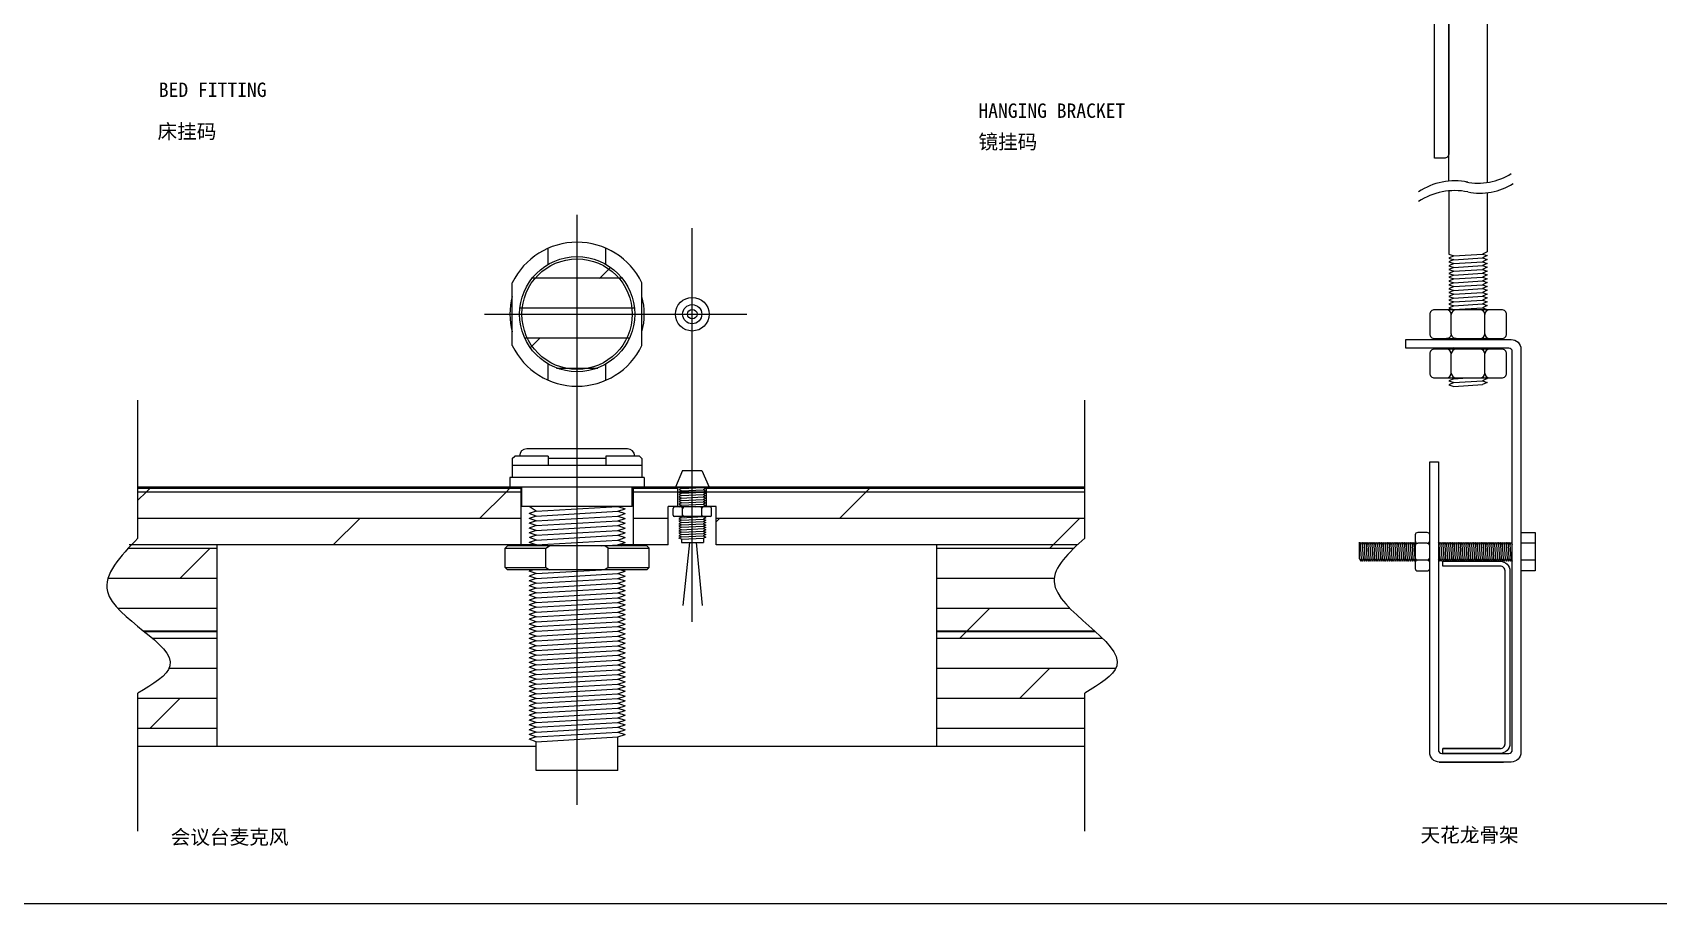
# Model space of a CAD drawing. Header units: millimetres. Extents: x -159360 to -156109, y -82746 to -81402.
# Drawn here: x -157717.9 to -157379.1, y -81966.7 to -81785.3 of the extents above; entities that cross this region are included whole.
import ezdxf
from ezdxf.enums import TextEntityAlignment as Align

# ---------------------------------------------------------------- set-up
doc = ezdxf.new("R2010")
doc.units = ezdxf.units.MM
doc.header["$LTSCALE"] = 2
doc.header["$MEASUREMENT"] = 0
doc.layers.get('0').update_dxf_attribs({"linetype": 'CONTINUOUS'})
doc.layers.get('Defpoints').update_dxf_attribs({"linetype": 'CONTINUOUS'})
doc.layers.add('LINE1', color=41, linetype='CONTINUOUS')
doc.layers.add('标注', color=7, linetype='CONTINUOUS', lineweight=25)
doc.styles.add('HZ', font='simfang.ttf')
pattern_1 = [(0, (-4943.4045, 1794.805), (0, 6.25), []), (45, (-4943.405, 1794.805), (-12.5, 12.5), [8.838835, -17.67769])]

# ---------------------------------------------------------------- blocks, each defined once
blk = doc.blocks.new('天花龙骨架')
at = {"linetype": 'ByBlock'}
for p, q in [((-17, -43.21), (-17, -56.4)), ((-9, -43.6), (-9, -55.9)), ((-16.5, -72.96), (-16.5, -68.96)), ((-9.5, -72.96), (-9.5, -68.96)), ((-17, -74), (-16.52, -74.16)), ((-13.18, -74.16), (-10, -73.96)), ((-10, -73.96), (-9.41, -74.16)), ((-16.5, -81.16), (-16.5, -77.16)), ((-16, -75.93), (-16.49, -76.16)), ((-9.13, -75.96), (-9.56, -76.16)), ((-9.5, -81.16), (-9.5, -77.16)), ((-21.51, -116.61), (-23.51, -116.61)), ((1, -116.61), (-2, -116.61)), ((-21.51, -120.11), (-23.51, -120.11)), ((1, -120.11), (-2, -120.11)), ((-19, -162.16), (-5.6, -162.16)), ((-18.3, -160.36), (-18.3, -159.36))]:
    blk.add_line(p, q, dxfattribs=at)
for points in [[(20, 0), (20, -2, -0.414214), (19, -3), (-16, -3, 0.414214), (-17, -4), (-17, -35.4, -0.414214), (-18, -36.4), (-20, -36.4), (-20, 0), (20, 0)], [(-15.5, -73.96), (-10.5, -73.96), (-6, -73.96, 0.414214), (-5, -72.96), (-5, -68.96, 0.414214), (-6, -67.96), (-20, -67.96, 0.414214), (-21, -68.96), (-21, -72.96, 0.414214), (-20, -73.96), (-15.5, -73.96, -0.414214), (-16.5, -72.96, -0.414214), (-17.5, -73.96)], [(-6.3, -159.36), (-18.3, -159.36), (-6.3, -159.36, 0.414214), (-5.3, -158.36), (-5.3, -122.36, 0.414214), (-6.3, -121.36), (-18.3, -121.36), (-18.3, -120.36), (-6.3, -120.36, -0.414214), (-4.3, -122.36), (-4.3, -158.36, -0.414214), (-6.3, -160.36), (-18.3, -160.36), (-6.3, -160.36)]]:
    blk.add_lwpolyline(points, format="xyb", dxfattribs=at)
for points in [[(-17, -41.18), (-17, -5), (-16, -4), (-10, -4), (-9, -5), (-9, -41.45)], [(-2, -114.36), (1, -114.36), (1, -122.36), (-2, -122.36)]]:
    blk.add_lwpolyline(points, dxfattribs=at)
for points in [[(-21, -160.16), (-21, -99.66), (-19.2, -99.66), (-19.2, -159.66, 0.414214), (-18.5, -160.36), (-4.5, -160.36, 0.414214), (-3.8, -159.66), (-3.8, -76.66, 0.414214), (-4.5, -75.96), (-26, -75.96), (-26, -74.16), (-4, -74.16, -0.414214), (-2, -76.16), (-2, -160.16, -0.414214), (-4, -162.16), (-19, -162.16, -0.414214), (-21, -160.16)], [(-6, -76.16), (-20, -76.16, 0.414214), (-21, -77.16), (-21, -81.16, 0.414214), (-20, -82.16), (-6, -82.16, 0.414214), (-5, -81.16), (-5, -77.16, 0.414214)], [(-21.51, -122.36, 0.414214), (-21.01, -121.86), (-21.01, -114.86, 0.414214), (-21.51, -114.36), (-23.51, -114.36, 0.414214), (-24.01, -114.86), (-24.01, -121.86, 0.414214), (-23.51, -122.36)]]:
    blk.add_lwpolyline(points, format="xyb", close=True, dxfattribs=at)
for centre, radius, start, end in [((-17.5, -68.96), 1, 0, 90), ((-15.5, -68.96), 1, 90, 180), ((-10.5, -68.96), 1, 0, 90), ((-8.5, -68.96), 1, 90, 180), ((-10.5, -72.96), 1, 270, 0), ((-8.5, -72.96), 1, 180, 270), ((-17.5, -77.16), 1, 0, 90), ((-15.5, -77.16), 1, 90, 180), ((-10.5, -77.16), 1, 0, 90), ((-8.5, -77.16), 1, 90, 180), ((-17.5, -81.16), 1, 270, 0), ((-15.5, -81.16), 1, 180, 270), ((-10.5, -81.16), 1, 270, 0), ((-8.5, -81.16), 1, 180, 270), ((-23.51, -116.11), 0.5, 180, 270), ((-23.51, -117.11), 0.5, 90, 180), ((-21.51, -116.11), 0.5, 270, 0), ((-21.51, -117.11), 0.5, 360, 90), ((-23.51, -119.61), 0.5, 180, 270), ((-23.51, -120.61), 0.5, 90, 180), ((-21.51, -119.61), 0.5, 270, 0), ((-21.51, -120.61), 0.5, 0, 90)]:
    blk.add_arc(centre, radius, start, end, dxfattribs=at)
at = {"layer": 'LINE1', "linetype": 'ByBlock'}
for p, q in [((-17, -56.4), (-16, -56.74)), ((-16, -56.73), (-17, -57.2)), ((-17, -57.2), (-16, -57.54)), ((-16, -57.53), (-17, -58)), ((-16, -56.74), (-10, -56.36)), ((-16, -57.54), (-10, -57.16)), ((-9, -55.9), (-10, -56.36)), ((-10, -56.36), (-9, -56.7)), ((-9, -56.7), (-10, -57.16)), ((-10, -57.16), (-9, -57.5)), ((-9, -57.5), (-10, -57.96)), ((-17, -58), (-16, -58.34)), ((-16, -58.33), (-17, -58.8)), ((-17, -58.8), (-16, -59.14)), ((-16, -59.13), (-17, -59.6)), ((-17, -59.6), (-16, -59.94)), ((-16, -59.93), (-17, -60.4)), ((-17, -60.4), (-16, -60.74)), ((-16, -60.73), (-17, -61.2)), ((-16, -58.34), (-10, -57.96)), ((-16, -59.14), (-10, -58.76)), ((-16, -59.94), (-10, -59.56)), ((-16, -60.74), (-10, -60.36)), ((-10, -57.96), (-9, -58.3)), ((-9, -58.3), (-10, -58.76)), ((-10, -58.76), (-9, -59.1)), ((-9, -59.1), (-10, -59.56)), ((-10, -59.56), (-9, -59.9)), ((-9, -59.9), (-10, -60.36)), ((-10, -60.36), (-9, -60.7)), ((-9, -60.7), (-10, -61.16)), ((-17, -61.2), (-16, -61.54)), ((-16, -61.53), (-17, -62)), ((-17, -62), (-16, -62.34)), ((-16, -62.33), (-17, -62.8)), ((-17, -62.8), (-16, -63.14)), ((-16, -63.13), (-17, -63.6)), ((-17, -63.6), (-16, -63.94)), ((-16, -63.93), (-17, -64.4)), ((-16, -61.54), (-10, -61.16)), ((-16, -62.34), (-10, -61.96)), ((-16, -63.14), (-10, -62.76)), ((-16, -63.94), (-10, -63.56)), ((-16, -64.74), (-10, -64.36)), ((-10, -61.16), (-9, -61.5)), ((-9, -61.5), (-10, -61.96)), ((-10, -61.96), (-9, -62.3)), ((-9, -62.3), (-10, -62.76)), ((-10, -62.76), (-9, -63.1)), ((-9, -63.1), (-10, -63.56)), ((-10, -63.56), (-9, -63.9)), ((-9, -63.9), (-10, -64.36)), ((-10, -64.36), (-9, -64.7)), ((-17, -64.4), (-16, -64.74)), ((-16, -64.73), (-17, -65.2)), ((-17, -65.2), (-16, -65.54)), ((-16, -65.53), (-17, -66)), ((-17, -66), (-16, -66.34)), ((-16, -66.33), (-17, -66.8)), ((-17, -66.8), (-16, -67.14)), ((-16, -67.13), (-17, -67.6)), ((-17, -67.6), (-16, -67.94)), ((-16, -65.54), (-10, -65.16)), ((-16, -66.34), (-10, -65.96)), ((-16, -67.14), (-10, -66.76)), ((-16, -67.94), (-10, -67.56)), ((-9, -64.7), (-10, -65.16)), ((-10, -65.16), (-9, -65.5)), ((-9, -65.5), (-10, -65.96)), ((-10, -65.96), (-9, -66.3)), ((-9, -66.3), (-10, -66.76)), ((-10, -66.76), (-9, -67.1)), ((-9, -67.1), (-10, -67.56)), ((-10, -67.56), (-9, -67.9)), ((-9, -67.9), (-9.13, -67.96)), ((-16, -82.33), (-17, -82.8)), ((-17, -82.8), (-16, -83.14)), ((-16, -83.14), (-17, -83.6)), ((-17, -83.6), (-16, -83.94)), ((-16.52, -82.16), (-16, -82.34)), ((-16, -82.34), (-13.18, -82.16)), ((-16, -83.14), (-10, -82.76)), ((-16, -83.14), (-10, -82.76)), ((-16, -83.94), (-10, -83.56)), ((-9, -82.3), (-10, -82.76)), ((-10, -82.76), (-9, -83.1)), ((-9, -83.1), (-10, -83.56)), ((-9.41, -82.16), (-9, -82.3)), ((-35.64, -116.36), (-35.41, -116.86)), ((-35.62, -119.86), (-35.64, -116.36)), ((-35.41, -116.86), (-35.24, -116.36)), ((-35.22, -119.86), (-35.41, -116.86)), ((-35.24, -116.36), (-35.01, -116.86)), ((-35.01, -116.86), (-34.84, -116.36)), ((-34.82, -119.86), (-35.01, -116.86)), ((-34.84, -116.36), (-34.61, -116.86)), ((-34.61, -116.86), (-34.44, -116.36)), ((-34.42, -119.86), (-34.61, -116.86)), ((-34.44, -116.36), (-34.21, -116.86)), ((-34.21, -116.86), (-34.04, -116.36)), ((-34.02, -119.86), (-34.21, -116.86)), ((-34.04, -116.36), (-33.81, -116.86)), ((-33.81, -116.86), (-33.64, -116.36)), ((-33.62, -119.86), (-33.81, -116.86)), ((-33.64, -116.36), (-33.41, -116.86)), ((-33.41, -116.86), (-33.24, -116.36)), ((-33.22, -119.86), (-33.41, -116.86)), ((-33.24, -116.36), (-33.01, -116.86)), ((-33.01, -116.86), (-32.84, -116.36)), ((-32.82, -119.86), (-33.01, -116.86)), ((-32.84, -116.36), (-32.61, -116.86)), ((-32.61, -116.86), (-32.44, -116.36)), ((-32.42, -119.86), (-32.61, -116.86)), ((-32.44, -116.36), (-32.21, -116.86)), ((-32.21, -116.86), (-32.04, -116.36)), ((-32.02, -119.86), (-32.21, -116.86)), ((-32.04, -116.36), (-31.81, -116.86)), ((-31.81, -116.86), (-31.64, -116.36)), ((-31.62, -119.86), (-31.81, -116.86)), ((-31.64, -116.36), (-31.41, -116.86)), ((-31.41, -116.86), (-31.24, -116.36)), ((-31.22, -119.86), (-31.41, -116.86)), ((-31.24, -116.36), (-31.01, -116.86)), ((-31.01, -116.86), (-30.84, -116.36)), ((-30.82, -119.86), (-31.01, -116.86)), ((-30.84, -116.36), (-30.61, -116.86)), ((-30.61, -116.86), (-30.44, -116.36)), ((-30.42, -119.86), (-30.61, -116.86)), ((-30.44, -116.36), (-30.21, -116.86)), ((-30.21, -116.86), (-30.04, -116.36)), ((-30.02, -119.86), (-30.21, -116.86)), ((-30.04, -116.36), (-29.81, -116.86)), ((-29.81, -116.86), (-29.64, -116.36)), ((-29.62, -119.86), (-29.81, -116.86)), ((-29.64, -116.36), (-29.41, -116.86)), ((-29.41, -116.86), (-29.24, -116.36)), ((-29.22, -119.86), (-29.41, -116.86)), ((-29.24, -116.36), (-29.01, -116.86)), ((-29.01, -116.86), (-28.84, -116.36)), ((-28.82, -119.86), (-29.01, -116.86)), ((-28.84, -116.36), (-28.61, -116.86)), ((-28.61, -116.86), (-28.44, -116.36)), ((-28.42, -119.86), (-28.61, -116.86)), ((-28.44, -116.36), (-28.21, -116.86)), ((-28.21, -116.86), (-28.04, -116.36)), ((-28.02, -119.86), (-28.21, -116.86)), ((-28.04, -116.36), (-27.81, -116.86)), ((-27.81, -116.86), (-27.64, -116.36)), ((-27.62, -119.86), (-27.81, -116.86)), ((-27.64, -116.36), (-27.41, -116.86)), ((-27.41, -116.86), (-27.24, -116.36)), ((-27.22, -119.86), (-27.41, -116.86)), ((-27.24, -116.36), (-27.01, -116.86)), ((-27.01, -116.86), (-26.84, -116.36)), ((-26.82, -119.86), (-27.01, -116.86)), ((-26.84, -116.36), (-26.61, -116.86)), ((-26.61, -116.86), (-26.44, -116.36)), ((-26.42, -119.86), (-26.61, -116.86)), ((-26.44, -116.36), (-26.21, -116.86)), ((-26.21, -116.86), (-26.04, -116.36)), ((-26.02, -119.86), (-26.21, -116.86)), ((-26.04, -116.36), (-25.81, -116.86)), ((-25.81, -116.86), (-25.64, -116.36)), ((-25.62, -119.86), (-25.81, -116.86)), ((-25.64, -116.36), (-25.41, -116.86)), ((-25.41, -116.86), (-25.24, -116.36)), ((-25.22, -119.86), (-25.41, -116.86)), ((-25.24, -116.36), (-25.01, -116.86)), ((-25.01, -116.86), (-24.84, -116.36)), ((-24.82, -119.86), (-25.01, -116.86)), ((-24.84, -116.36), (-24.61, -116.86)), ((-24.61, -116.86), (-24.44, -116.36)), ((-24.42, -119.86), (-24.61, -116.86)), ((-24.44, -116.36), (-24.21, -116.86)), ((-24.21, -116.86), (-24.04, -116.36)), ((-24.02, -119.86), (-24.21, -116.86)), ((-24.04, -116.36), (-24.01, -116.43)), ((-19.21, -116.43), (-19.01, -116.86)), ((-19.01, -116.86), (-18.84, -116.36)), ((-18.82, -119.86), (-19.01, -116.86)), ((-18.84, -116.36), (-18.61, -116.86)), ((-18.61, -116.86), (-18.44, -116.36)), ((-18.42, -119.86), (-18.61, -116.86)), ((-18.44, -116.36), (-18.21, -116.86)), ((-18.21, -116.86), (-18.04, -116.36)), ((-18.02, -119.86), (-18.21, -116.86)), ((-18.04, -116.36), (-17.81, -116.86)), ((-17.81, -116.86), (-17.64, -116.36)), ((-17.62, -119.86), (-17.81, -116.86)), ((-17.64, -116.36), (-17.41, -116.86)), ((-17.41, -116.86), (-17.24, -116.36)), ((-17.22, -119.86), (-17.41, -116.86)), ((-17.24, -116.36), (-17.01, -116.86)), ((-17.01, -116.86), (-16.84, -116.36)), ((-16.82, -119.86), (-17.01, -116.86)), ((-16.84, -116.36), (-16.61, -116.86)), ((-16.61, -116.86), (-16.44, -116.36)), ((-16.42, -119.86), (-16.61, -116.86)), ((-16.44, -116.36), (-16.21, -116.86)), ((-16.21, -116.86), (-16.04, -116.36)), ((-16.02, -119.86), (-16.21, -116.86)), ((-16.04, -116.36), (-15.81, -116.86)), ((-15.81, -116.86), (-15.64, -116.36)), ((-15.62, -119.86), (-15.81, -116.86)), ((-15.64, -116.36), (-15.41, -116.86)), ((-15.41, -116.86), (-15.24, -116.36)), ((-15.22, -119.86), (-15.41, -116.86)), ((-15.24, -116.36), (-15.01, -116.86)), ((-15.01, -116.86), (-14.84, -116.36)), ((-14.82, -119.86), (-15.01, -116.86)), ((-14.84, -116.36), (-14.61, -116.86)), ((-14.61, -116.86), (-14.44, -116.36)), ((-14.42, -119.86), (-14.61, -116.86)), ((-14.44, -116.36), (-14.21, -116.86)), ((-14.21, -116.86), (-14.04, -116.36)), ((-14.02, -119.86), (-14.21, -116.86)), ((-14.04, -116.36), (-13.81, -116.86)), ((-13.81, -116.86), (-13.64, -116.36)), ((-13.62, -119.86), (-13.81, -116.86)), ((-13.64, -116.36), (-13.41, -116.86)), ((-13.41, -116.86), (-13.24, -116.36)), ((-13.22, -119.86), (-13.41, -116.86)), ((-13.24, -116.36), (-13.01, -116.86)), ((-13.01, -116.86), (-12.84, -116.36)), ((-12.82, -119.86), (-13.01, -116.86)), ((-12.84, -116.36), (-12.61, -116.86)), ((-12.61, -116.86), (-12.44, -116.36)), ((-12.42, -119.86), (-12.61, -116.86)), ((-12.44, -116.36), (-12.21, -116.86)), ((-12.21, -116.86), (-12.04, -116.36)), ((-12.02, -119.86), (-12.21, -116.86)), ((-12.04, -116.36), (-11.81, -116.86)), ((-11.81, -116.86), (-11.64, -116.36)), ((-11.62, -119.86), (-11.81, -116.86)), ((-11.64, -116.36), (-11.41, -116.86)), ((-11.41, -116.86), (-11.24, -116.36)), ((-11.22, -119.86), (-11.41, -116.86)), ((-11.24, -116.36), (-11.01, -116.86)), ((-11.01, -116.86), (-10.84, -116.36)), ((-10.82, -119.86), (-11.01, -116.86)), ((-10.84, -116.36), (-10.61, -116.86)), ((-10.61, -116.86), (-10.44, -116.36)), ((-10.42, -119.86), (-10.61, -116.86)), ((-10.44, -116.36), (-10.21, -116.86)), ((-10.21, -116.86), (-10.04, -116.36)), ((-10.02, -119.86), (-10.21, -116.86)), ((-10.04, -116.36), (-9.81, -116.86)), ((-9.81, -116.86), (-9.64, -116.36)), ((-9.62, -119.86), (-9.81, -116.86)), ((-9.64, -116.36), (-9.41, -116.86)), ((-9.41, -116.86), (-9.24, -116.36)), ((-9.22, -119.86), (-9.41, -116.86)), ((-9.24, -116.36), (-9.01, -116.86)), ((-9.01, -116.86), (-8.84, -116.36)), ((-8.82, -119.86), (-9.01, -116.86)), ((-8.84, -116.36), (-8.61, -116.86)), ((-8.61, -116.86), (-8.44, -116.36)), ((-8.42, -119.86), (-8.61, -116.86)), ((-8.44, -116.36), (-8.21, -116.86)), ((-8.21, -116.86), (-8.04, -116.36)), ((-8.02, -119.86), (-8.21, -116.86)), ((-8.04, -116.36), (-7.81, -116.86)), ((-7.81, -116.86), (-7.64, -116.36)), ((-7.62, -119.86), (-7.81, -116.86)), ((-7.64, -116.36), (-7.41, -116.86)), ((-7.41, -116.86), (-7.24, -116.36)), ((-7.22, -119.86), (-7.41, -116.86)), ((-7.24, -116.36), (-7.01, -116.86)), ((-7.01, -116.86), (-6.84, -116.36)), ((-6.82, -119.86), (-7.01, -116.86)), ((-6.84, -116.36), (-6.61, -116.86)), ((-6.61, -116.86), (-6.44, -116.36)), ((-6.42, -119.86), (-6.61, -116.86)), ((-6.44, -116.36), (-6.21, -116.86)), ((-6.21, -116.86), (-6.04, -116.36)), ((-6.02, -119.86), (-6.21, -116.86)), ((-6.04, -116.36), (-5.81, -116.86)), ((-5.81, -116.86), (-5.64, -116.36)), ((-5.62, -119.86), (-5.81, -116.86)), ((-5.64, -116.36), (-5.41, -116.86)), ((-5.41, -116.86), (-5.24, -116.36)), ((-5.22, -119.86), (-5.41, -116.86)), ((-5.24, -116.36), (-5.01, -116.86)), ((-5.01, -116.86), (-4.84, -116.36)), ((-4.82, -119.86), (-5.01, -116.86)), ((-4.84, -116.36), (-4.61, -116.86)), ((-4.61, -116.86), (-4.44, -116.36)), ((-4.42, -119.86), (-4.61, -116.86)), ((-4.44, -116.36), (-4.21, -116.86)), ((-4.21, -116.86), (-4.04, -116.36)), ((-4.02, -119.86), (-4.21, -116.86)), ((-4.04, -116.36), (-3.81, -116.86)), ((-35.62, -119.86), (-35.39, -120.36)), ((-35.39, -120.36), (-35.22, -119.86)), ((-35.22, -119.86), (-34.99, -120.36)), ((-34.99, -120.36), (-34.82, -119.86)), ((-34.82, -119.86), (-34.59, -120.36)), ((-34.59, -120.36), (-34.42, -119.86)), ((-34.42, -119.86), (-34.19, -120.36)), ((-34.19, -120.36), (-34.02, -119.86)), ((-34.02, -119.86), (-33.79, -120.36)), ((-33.79, -120.36), (-33.62, -119.86)), ((-33.62, -119.86), (-33.39, -120.36)), ((-33.39, -120.36), (-33.22, -119.86)), ((-33.22, -119.86), (-32.99, -120.36)), ((-32.99, -120.36), (-32.82, -119.86)), ((-32.82, -119.86), (-32.59, -120.36)), ((-32.59, -120.36), (-32.42, -119.86)), ((-32.42, -119.86), (-32.19, -120.36)), ((-32.19, -120.36), (-32.02, -119.86)), ((-32.02, -119.86), (-31.79, -120.36)), ((-31.79, -120.36), (-31.62, -119.86)), ((-31.62, -119.86), (-31.39, -120.36)), ((-31.39, -120.36), (-31.22, -119.86)), ((-31.22, -119.86), (-30.99, -120.36)), ((-30.99, -120.36), (-30.82, -119.86)), ((-30.82, -119.86), (-30.59, -120.36)), ((-30.59, -120.36), (-30.42, -119.86)), ((-30.42, -119.86), (-30.19, -120.36)), ((-30.19, -120.36), (-30.02, -119.86)), ((-30.02, -119.86), (-29.79, -120.36)), ((-29.79, -120.36), (-29.62, -119.86)), ((-29.62, -119.86), (-29.39, -120.36)), ((-29.39, -120.36), (-29.22, -119.86)), ((-29.22, -119.86), (-28.99, -120.36)), ((-28.99, -120.36), (-28.82, -119.86)), ((-28.82, -119.86), (-28.59, -120.36)), ((-28.59, -120.36), (-28.42, -119.86)), ((-28.42, -119.86), (-28.19, -120.36)), ((-28.19, -120.36), (-28.02, -119.86)), ((-28.02, -119.86), (-27.79, -120.36)), ((-27.79, -120.36), (-27.62, -119.86)), ((-27.62, -119.86), (-27.39, -120.36)), ((-27.39, -120.36), (-27.22, -119.86)), ((-27.22, -119.86), (-26.99, -120.36)), ((-26.99, -120.36), (-26.82, -119.86)), ((-26.82, -119.86), (-26.59, -120.36)), ((-26.59, -120.36), (-26.42, -119.86)), ((-26.42, -119.86), (-26.19, -120.36)), ((-26.19, -120.36), (-26.02, -119.86)), ((-26.02, -119.86), (-25.79, -120.36)), ((-25.79, -120.36), (-25.62, -119.86)), ((-25.62, -119.86), (-25.39, -120.36)), ((-25.39, -120.36), (-25.22, -119.86)), ((-25.22, -119.86), (-24.99, -120.36)), ((-24.99, -120.36), (-24.82, -119.86)), ((-24.82, -119.86), (-24.59, -120.36)), ((-24.59, -120.36), (-24.42, -119.86)), ((-24.42, -119.86), (-24.19, -120.36)), ((-24.19, -120.36), (-24.02, -119.86)), ((-24.02, -119.86), (-24.01, -119.89)), ((-19.21, -119.89), (-18.99, -120.36)), ((-18.99, -120.36), (-18.82, -119.86)), ((-18.82, -119.86), (-18.59, -120.36)), ((-18.59, -120.36), (-18.42, -119.86)), ((-18.42, -119.86), (-18.19, -120.36)), ((-18.19, -120.36), (-18.02, -119.86)), ((-18.02, -119.86), (-17.79, -120.36)), ((-17.79, -120.36), (-17.62, -119.86)), ((-17.62, -119.86), (-17.39, -120.36)), ((-17.39, -120.36), (-17.22, -119.86)), ((-17.22, -119.86), (-16.99, -120.36)), ((-16.99, -120.36), (-16.82, -119.86)), ((-16.82, -119.86), (-16.59, -120.36)), ((-16.59, -120.36), (-16.42, -119.86)), ((-16.42, -119.86), (-16.19, -120.36)), ((-16.19, -120.36), (-16.02, -119.86)), ((-16.02, -119.86), (-15.79, -120.36)), ((-15.79, -120.36), (-15.62, -119.86)), ((-15.62, -119.86), (-15.39, -120.36)), ((-15.39, -120.36), (-15.22, -119.86)), ((-15.22, -119.86), (-14.99, -120.36)), ((-14.99, -120.36), (-14.82, -119.86)), ((-14.82, -119.86), (-14.59, -120.36)), ((-14.59, -120.36), (-14.42, -119.86)), ((-14.42, -119.86), (-14.19, -120.36)), ((-14.19, -120.36), (-14.02, -119.86)), ((-14.02, -119.86), (-13.79, -120.36)), ((-13.79, -120.36), (-13.62, -119.86)), ((-13.62, -119.86), (-13.39, -120.36)), ((-13.39, -120.36), (-13.22, -119.86)), ((-13.22, -119.86), (-12.99, -120.36)), ((-12.99, -120.36), (-12.82, -119.86)), ((-12.82, -119.86), (-12.59, -120.36)), ((-12.59, -120.36), (-12.42, -119.86)), ((-12.42, -119.86), (-12.19, -120.36)), ((-12.19, -120.36), (-12.02, -119.86)), ((-12.02, -119.86), (-11.79, -120.36)), ((-11.79, -120.36), (-11.62, -119.86)), ((-11.62, -119.86), (-11.39, -120.36)), ((-11.39, -120.36), (-11.22, -119.86)), ((-11.22, -119.86), (-10.99, -120.36)), ((-10.99, -120.36), (-10.82, -119.86)), ((-10.82, -119.86), (-10.59, -120.36)), ((-10.59, -120.36), (-10.42, -119.86)), ((-10.42, -119.86), (-10.19, -120.36)), ((-10.19, -120.36), (-10.02, -119.86)), ((-10.02, -119.86), (-9.79, -120.36)), ((-9.79, -120.36), (-9.62, -119.86)), ((-9.62, -119.86), (-9.39, -120.36)), ((-9.39, -120.36), (-9.22, -119.86)), ((-9.22, -119.86), (-8.99, -120.36)), ((-8.99, -120.36), (-8.82, -119.86)), ((-8.82, -119.86), (-8.59, -120.36)), ((-8.59, -120.36), (-8.42, -119.86)), ((-8.42, -119.86), (-8.19, -120.36)), ((-8.19, -120.36), (-8.02, -119.86)), ((-8.02, -119.86), (-7.79, -120.36)), ((-7.79, -120.36), (-7.62, -119.86)), ((-7.62, -119.86), (-7.39, -120.36)), ((-7.39, -120.36), (-7.22, -119.86)), ((-7.22, -119.86), (-6.99, -120.36)), ((-6.99, -120.36), (-6.82, -119.86)), ((-6.82, -119.86), (-6.59, -120.36)), ((-6.59, -120.36), (-6.42, -119.86)), ((-6.42, -119.86), (-6.19, -120.36)), ((-6.19, -120.36), (-6.02, -119.86)), ((-6.02, -119.86), (-5.79, -120.36)), ((-5.79, -120.36), (-5.62, -119.86)), ((-5.62, -119.86), (-5.39, -120.36)), ((-5.39, -120.36), (-5.22, -119.86)), ((-5.22, -119.86), (-4.99, -120.36)), ((-4.99, -120.36), (-4.82, -119.86)), ((-4.82, -119.86), (-4.59, -120.36)), ((-4.59, -120.36), (-4.42, -119.86)), ((-4.42, -119.86), (-4.19, -120.36)), ((-4.19, -120.36), (-4.02, -119.86)), ((-4.02, -119.86), (-3.79, -120.36))]:
    blk.add_line(p, q, dxfattribs=at)
for centre, radius, start, end in [((-10.89, -28.75), 12.84, 258.4487, 302.4407), ((-15.78, -54.64), 13.52, 78.4487, 123.9073), ((-15.78, -56.67), 13.52, 78.4487, 123.9073), ((-10.5, -30.85), 12.84, 258.4487, 302.4407)]:
    blk.add_arc(centre, radius, start, end, dxfattribs=at)
blk = doc.blocks.new('会议台麦克风')
at = {"layer": 'LINE1'}
h = blk.add_hatch(dxfattribs=at)
h.set_pattern_fill('DOLMIT', color=256, scale=25, style=0)
h.set_pattern_definition(pattern_1)
edge = h.paths.add_edge_path()
edge.add_arc((0, 102.22), 12, 0, 360)
h = blk.add_hatch(dxfattribs=at)
h.set_pattern_fill('DOLMIT', color=256, scale=25, style=0)
h.set_pattern_definition(pattern_1)
h.paths.add_polyline_path([(0, 70.68), (6, 70.68), (6, 72.68), (12, 72.68, 0.414214), (10.5, 74.18), (0, 74.18)])
h.paths.add_polyline_path([(-10.5, 74.18, 0.414214), (-12, 72.68), (-6, 72.68), (-6, 70.68), (0, 70.68), (0, 74.18)])
h = blk.add_hatch(dxfattribs=at)
h.set_pattern_fill('DOLMIT', color=256, scale=25, style=0)
h.set_pattern_definition(pattern_1)
edge = h.paths.add_edge_path()
edge.add_line((-11.7, 54.18), (-11.7, 65.18))
edge.add_line((-11.7, 65.18), (-91.51, 65.18))
edge.add_line((-91.51, 65.18), (-91.51, 55.58))
edge.add_spline(control_points=[(-91.51, 55.58), (-91.96, 55.12), (-92.41, 54.65), (-92.86, 54.18)], knot_values=[0, 0, 0, 0, 0.797625, 0.797625, 0.797625, 0.797625], degree=3, periodic=0)
edge.add_line((-92.86, 54.18), (-75, 54.18))
edge.add_line((-75, 54.18), (-11.7, 54.18))
h.paths.add_polyline_path([(11.7, 54.18), (19, 54.18), (19, 62.18), (21, 62.18), (21, 65.18), (11.7, 65.18)])
edge = h.paths.add_edge_path()
edge.add_line((75, 54.18), (104.27, 54.18))
edge.add_spline(control_points=[(104.27, 54.18), (104.77, 54.65), (105.28, 55.12), (105.79, 55.58)], knot_values=[0, 0, 0, 0, 0.864315, 0.864315, 0.864315, 0.864315], degree=3, periodic=0)
edge.add_line((105.79, 55.58), (105.79, 65.18))
edge.add_line((105.79, 65.18), (27, 65.18))
edge.add_line((27, 65.18), (27, 62.18))
edge.add_line((27, 62.18), (29, 62.18))
edge.add_line((29, 62.18), (29, 54.18))
edge.add_line((29, 54.18), (75, 54.18))
h = blk.add_hatch(dxfattribs=at)
h.set_pattern_fill('DOLMIT', color=256, scale=25, style=0)
h.set_pattern_definition(pattern_1)
h.paths.add_polyline_path([(21, 65.18), (21, 66.18), (11.7, 66.18), (11.7, 65.18)])
h.paths.add_polyline_path([(105.79, 65.18), (105.79, 66.18), (27, 66.18), (27, 65.18)])
h.paths.add_polyline_path([(-11.7, 65.18), (-11.7, 66.18), (-91.51, 66.18), (-91.51, 65.18)])
h = blk.add_hatch(dxfattribs=at)
h.set_pattern_fill('DOLMIT', color=256, scale=25, style=0)
h.set_pattern_definition(pattern_1)
edge = h.paths.add_edge_path()
edge.add_line((-75, 54.18), (-92.86, 54.18))
edge.add_spline(control_points=[(-92.86, 54.18), (-95.98, 50.89), (-101.13, 44.61), (-93.52, 38.81), (-90.26, 36.18)], knot_values=[0.797625, 0.797625, 0.797625, 0.797625, 6.409191, 11.547105, 11.547105, 11.547105, 11.547105], degree=3, periodic=0)
edge.add_spline(control_points=[(-90.14, 36.08), (-90.18, 36.11), (-90.22, 36.15), (-90.26, 36.18)], knot_values=[11.547105, 11.547105, 11.547105, 11.547105, 11.612286, 11.612286, 11.612286, 11.612286], degree=3, periodic=0)
edge.add_line((-90.26, 36.18), (-75, 36.18))
edge.add_line((-75, 36.18), (-75, 54.18))
edge = h.paths.add_edge_path()
edge.add_spline(control_points=[(107.93, 36.18), (104.24, 39.51), (96.18, 45.72), (101.55, 51.63), (104.27, 54.18)], knot_values=[0.864315, 0.864315, 0.864315, 0.864315, 7.026984, 11.726552, 11.726552, 11.726552, 11.726552], degree=3, periodic=0)
edge.add_line((104.27, 54.18), (75, 54.18))
edge.add_line((75, 54.18), (75, 36.18))
edge.add_line((75, 36.18), (107.93, 36.18))
h = blk.add_hatch(dxfattribs=at)
h.set_pattern_fill('DOLMIT', color=256, scale=25, style=0)
h.set_pattern_definition(pattern_1)
edge = h.paths.add_edge_path()
edge.add_spline(control_points=[(-90.14, 36.08), (-87.01, 33.56), (-81.85, 29.05), (-88.42, 25.13), (-91.51, 23.29)], knot_values=[11.612286, 11.612286, 11.612286, 11.612286, 16.544829, 20.918267, 20.918267, 20.918267, 20.918267], degree=3, periodic=0)
edge.add_line((-91.51, 23.29), (-91.51, 12.18))
edge.add_line((-91.51, 12.18), (-75, 12.18))
edge.add_line((-75, 12.18), (-75, 36.08))
edge.add_line((-75, 36.08), (-90.14, 36.08))
edge = h.paths.add_edge_path()
edge.add_line((75, 36.08), (75, 12.18))
edge.add_line((75, 12.18), (105.79, 12.18))
edge.add_line((105.79, 12.18), (105.79, 23.29))
edge.add_spline(control_points=[(105.79, 23.29), (108.84, 25.1), (115.17, 28.87), (110.83, 33.54), (108.04, 36.08)], knot_values=[11.788252, 11.788252, 11.788252, 11.788252, 16.16169, 20.857391, 20.857391, 20.857391, 20.857391], degree=3, periodic=0)
edge.add_line((108.04, 36.08), (75, 36.08))
for p, q in [((0, 0), (0, 122.9)), ((24, 38.13), (24, 120.13)), ((-6, 112.61), (-6, 115.96)), ((6, 112.61), (6, 115.96)), ((-13.5, 95.68), (-13.5, 108.75)), ((13.5, 95.68), (13.5, 108.75)), ((-19.3, 102.22), (35.36, 102.22)), ((-6, 88.47), (-6, 91.82)), ((6, 88.47), (6, 91.82)), ((-91.51, 55.58), (-91.51, 84.33)), ((105.79, 55.58), (105.79, 84.33)), ((-13.5, 72.18), (-13, 72.68)), ((-13.5, 72.18), (-13.5, 68.18)), ((-6, 72.68), (-13, 72.68)), ((10.5, 74.18), (-10.5, 74.18)), ((-6, 72.68), (-6, 70.68)), ((13, 72.68), (6, 72.68)), ((6, 72.68), (6, 70.68)), ((13, 72.68), (13.5, 72.18)), ((13.5, 72.18), (13.5, 68.18)), ((14, 68.18), (-14, 68.18)), ((-14, 68.18), (-14, 66.18)), ((13.5, 70.68), (-13.5, 70.68)), ((14, 68.18), (14, 66.18)), ((22, 69.68), (20.5, 66.18)), ((22, 69.68), (26, 69.68)), ((26, 69.68), (27.5, 66.18)), ((105.79, 66.18), (-91.51, 66.18)), ((-11.7, 65.18), (-91.51, 65.18)), ((14, 66.18), (-14, 66.18)), ((-11.7, 66.18), (-11.7, 54.18)), ((-11.5, 62.18), (-11.5, 66.18)), ((11.5, 62.18), (11.5, 66.18)), ((11.7, 66.18), (11.7, 54.18)), ((105.79, 65.18), (11.7, 65.18)), ((20.5, 66.18), (27.5, 66.18)), ((21, 62.18), (21, 66.18)), ((21.75, 65.93), (21.2, 65.68)), ((21.2, 65.68), (21.75, 65.43)), ((21.75, 65.43), (21.2, 65.18)), ((21.2, 65.18), (21.75, 64.93)), ((21.75, 64.93), (21.2, 64.68)), ((21.2, 64.68), (21.75, 64.43)), ((21.75, 64.43), (21.2, 64.18)), ((21.3, 66.18), (21.75, 65.93)), ((21.75, 65.93), (26.25, 66.16)), ((21.75, 65.43), (26.25, 65.66)), ((21.75, 64.93), (26.25, 65.16)), ((21.75, 64.43), (26.25, 64.66)), ((26.25, 66.16), (26.8, 65.91)), ((26.8, 65.91), (26.25, 65.66)), ((26.25, 65.66), (26.8, 65.41)), ((26.8, 65.41), (26.25, 65.16)), ((26.25, 65.16), (26.8, 64.91)), ((26.8, 64.91), (26.25, 64.66)), ((26.25, 64.66), (26.8, 64.41)), ((26.8, 64.41), (26.25, 64.16)), ((27, 62.18), (27, 66.18)), ((11.5, 62.18), (-11.5, 62.18)), ((-8.5, 61.18), (-10, 62.18)), ((-8.5, 61.18), (-10, 60.68)), ((-8.5, 61.18), (8.5, 62.18)), ((-8.5, 60.18), (8.5, 61.18)), ((8.47, 61.18), (10, 61.68)), ((8.5, 62.18), (10, 61.68)), ((8.5, 61.18), (10, 60.68)), ((19, 54.18), (19, 62.18)), ((21, 62.18), (19, 62.18)), ((20, 60.38), (20, 61.78)), ((27.7, 62.08), (20.3, 62.08)), ((21.2, 64.18), (21.75, 63.93)), ((21.75, 63.93), (21.2, 63.68)), ((21.2, 63.68), (21.75, 63.43)), ((21.75, 63.43), (21.2, 63.18)), ((21.2, 63.18), (21.75, 62.93)), ((21.75, 62.93), (21.2, 62.68)), ((21.2, 62.68), (21.75, 62.43)), ((21.75, 62.43), (21.2, 62.18)), ((21.2, 62.18), (21.42, 62.08)), ((21.75, 63.93), (26.25, 64.16)), ((21.75, 63.43), (26.25, 63.66)), ((21.75, 62.93), (26.25, 63.16)), ((21.75, 62.43), (26.25, 62.66)), ((22, 60.38), (22, 61.78)), ((24.68, 62.08), (26.25, 62.16)), ((26, 60.38), (26, 61.78)), ((26, 60.38), (26, 61.78)), ((26.25, 64.16), (26.8, 63.91)), ((26.8, 63.91), (26.25, 63.66)), ((26.25, 63.66), (26.8, 63.41)), ((26.8, 63.41), (26.25, 63.16)), ((26.25, 63.16), (26.8, 62.91)), ((26.8, 62.91), (26.25, 62.66)), ((26.25, 62.66), (26.8, 62.41)), ((26.8, 62.41), (26.25, 62.16)), ((26.25, 62.16), (26.43, 62.08)), ((29, 62.18), (27, 62.18)), ((28, 60.38), (28, 61.78)), ((29, 54.18), (29, 62.18)), ((-8.5, 60.18), (-10, 60.68)), ((-8.5, 60.18), (-10, 59.68)), ((-8.5, 59.18), (-10, 59.68)), ((-8.5, 59.18), (-10, 58.68)), ((-8.5, 58.18), (-10, 58.68)), ((-8.5, 58.18), (-10, 57.68)), ((-8.5, 57.18), (-10, 57.68)), ((-8.5, 59.18), (8.5, 60.18)), ((-8.5, 58.18), (8.5, 59.18)), ((-8.5, 57.18), (8.5, 58.18)), ((8.47, 60.18), (10, 60.68)), ((8.47, 59.18), (10, 59.68)), ((8.47, 58.18), (10, 58.68)), ((8.47, 57.18), (10, 57.68)), ((8.5, 60.18), (10, 59.68)), ((8.5, 59.18), (10, 58.68)), ((8.5, 58.18), (10, 57.68)), ((27.7, 60.08), (20.3, 60.08)), ((21.2, 60.08), (21.75, 59.83)), ((21.75, 59.83), (21.2, 59.58)), ((21.2, 59.58), (21.75, 59.33)), ((21.75, 59.33), (21.2, 59.08)), ((21.2, 59.08), (21.75, 58.83)), ((21.75, 58.83), (21.2, 58.58)), ((21.2, 58.58), (21.75, 58.33)), ((21.75, 58.33), (21.2, 58.08)), ((21.2, 58.08), (21.75, 57.83)), ((21.75, 57.83), (21.2, 57.58)), ((21.75, 59.83), (26.25, 60.06)), ((21.75, 59.33), (26.25, 59.56)), ((21.75, 58.83), (26.25, 59.06)), ((21.75, 58.33), (26.25, 58.56)), ((21.75, 57.83), (26.25, 58.06)), ((26.29, 60.08), (26.25, 60.06)), ((26.25, 60.06), (26.8, 59.81)), ((26.8, 59.81), (26.25, 59.56)), ((26.25, 59.56), (26.8, 59.31)), ((26.8, 59.31), (26.25, 59.06)), ((26.25, 59.06), (26.8, 58.81)), ((26.8, 58.81), (26.25, 58.56)), ((26.25, 58.56), (26.8, 58.31)), ((26.8, 58.31), (26.25, 58.06)), ((26.8, 57.81), (26.25, 57.56)), ((26.27, 58.06), (26.8, 57.81)), ((-8.5, 57.18), (-10, 56.68)), ((-8.5, 56.18), (-10, 56.68)), ((-8.5, 55.18), (-10, 54.68)), ((-8.5, 54.18), (-10, 54.68)), ((-8.44, 56.18), (-9.94, 55.68)), ((-8.44, 55.18), (-9.94, 55.68)), ((-8.5, 56.18), (8.5, 57.18)), ((-8.5, 55.18), (8.5, 56.18)), ((-8.5, 54.18), (8.5, 55.18)), ((8.47, 56.18), (10, 56.68)), ((8.47, 55.18), (10, 55.68)), ((8.47, 54.18), (10, 54.68)), ((8.5, 57.18), (10, 56.68)), ((8.5, 56.18), (10, 55.68)), ((8.5, 55.18), (10, 54.68)), ((21.2, 57.58), (21.75, 57.33)), ((21.75, 57.33), (21.2, 57.08)), ((21.2, 57.08), (21.75, 56.83)), ((21.75, 56.83), (21.2, 56.58)), ((21.2, 56.58), (21.75, 56.33)), ((21.75, 56.33), (21.2, 56.08)), ((21.2, 56.08), (21.75, 55.83)), ((21.75, 55.83), (21.2, 55.58)), ((21.75, 55.33), (21.2, 55.58)), ((21.75, 57.33), (26.25, 57.56)), ((21.75, 56.83), (26.25, 57.06)), ((21.75, 56.33), (26.25, 56.56)), ((21.75, 55.83), (26.25, 56.06)), ((21.75, 55.33), (26.35, 55.58)), ((21.75, 55.33), (21.75, 54.68)), ((21.75, 54.68), (26.35, 54.68)), ((23.4, 54.68), (22.06, 41.58)), ((24.8, 54.68), (26.08, 41.52)), ((26.25, 57.56), (26.8, 57.31)), ((26.8, 57.31), (26.25, 57.06)), ((26.25, 57.06), (26.8, 56.81)), ((26.8, 56.81), (26.25, 56.56)), ((26.25, 56.56), (26.8, 56.31)), ((26.8, 56.31), (26.25, 56.06)), ((26.25, 56.06), (26.8, 55.81)), ((26.8, 55.81), (26.35, 55.58)), ((26.35, 55.58), (26.35, 54.68)), ((-75, 54.18), (-93.36, 54.18)), ((-75, 12.18), (-75, 54.18)), ((-8.5, 54.18), (-75, 54.18)), ((-15, 53.48), (-14.5, 53.98)), ((-15, 49.48), (-15, 53.48)), ((-15, 53.48), (-6.5, 53.48)), ((14.5, 53.98), (-14.5, 53.98)), ((-8.44, 54.18), (-9.05, 53.98)), ((-6.5, 53.48), (-5.77, 53.98)), ((-6.5, 49.48), (-6.5, 53.48)), ((5.1, 53.98), (8.56, 54.18)), ((6.5, 53.48), (5.77, 53.98)), ((6.5, 53.48), (15, 53.48)), ((6.5, 49.48), (6.5, 53.48)), ((19, 54.18), (8.48, 54.18)), ((8.56, 54.18), (9.17, 53.98)), ((14.5, 53.98), (15, 53.48)), ((15, 49.48), (15, 53.48)), ((75, 54.18), (29, 54.18)), ((75, 12.18), (75, 54.18)), ((104.27, 54.18), (75, 54.18)), ((-15, 49.48), (-14.5, 48.98)), ((-15, 49.48), (-6.5, 49.48)), ((14.5, 48.98), (-14.5, 48.98)), ((-9.1, 48.98), (-10, 48.68)), ((-9.1, 48.98), (-10, 48.68)), ((-8.5, 48.18), (-10, 48.68)), ((-8.5, 48.18), (-10, 47.68)), ((-8.5, 47.18), (-10, 47.68)), ((-8.5, 48.18), (5.1, 48.98)), ((-8.5, 47.18), (8.5, 48.18)), ((-6.5, 49.48), (-5.77, 48.98)), ((6.5, 49.48), (5.77, 48.98)), ((6.5, 49.48), (15, 49.48)), ((8.47, 48.18), (10, 48.68)), ((8.47, 48.18), (10, 48.68)), ((8.47, 47.18), (10, 47.68)), ((8.47, 47.18), (10, 47.68)), ((8.5, 48.18), (10, 47.68)), ((8.5, 48.18), (10, 47.68)), ((9.1, 48.98), (10, 48.68)), ((9.1, 48.98), (10, 48.68)), ((15, 49.48), (14.5, 48.98)), ((-8.5, 47.18), (-10, 46.68)), ((-8.5, 46.18), (-10, 46.68)), ((-8.5, 46.18), (-10, 45.68)), ((-8.5, 45.18), (-10, 45.68)), ((-8.5, 45.18), (-10, 44.68)), ((-8.5, 44.18), (-10, 44.68)), ((-8.5, 44.18), (-10, 43.68)), ((-8.5, 46.18), (8.5, 47.18)), ((-8.5, 45.18), (8.5, 46.18)), ((-8.5, 44.18), (8.5, 45.18)), ((-8.5, 43.18), (8.5, 44.18)), ((8.47, 46.18), (10, 46.68)), ((8.47, 45.18), (10, 45.68)), ((8.47, 44.18), (10, 44.68)), ((8.5, 47.18), (10, 46.68)), ((8.5, 46.18), (10, 45.68)), ((8.5, 45.18), (10, 44.68)), ((8.5, 44.18), (10, 43.68)), ((-8.5, 43.18), (-10, 43.68)), ((-8.5, 43.18), (-10, 42.68)), ((-8.5, 42.18), (-10, 42.68)), ((-8.5, 42.18), (-10, 41.68)), ((-8.5, 41.18), (-10, 41.68)), ((-8.5, 41.18), (-10, 40.68)), ((-8.5, 40.18), (-10, 40.68)), ((-8.5, 42.18), (8.5, 43.18)), ((-8.5, 41.18), (8.5, 42.18)), ((-8.5, 40.18), (8.5, 41.18)), ((8.47, 43.18), (10, 43.68)), ((8.47, 42.18), (10, 42.68)), ((8.47, 41.18), (10, 41.68)), ((8.47, 40.18), (10, 40.68)), ((8.5, 43.18), (10, 42.68)), ((8.5, 42.18), (10, 41.68)), ((8.5, 41.18), (10, 40.68)), ((-8.5, 40.18), (-10, 39.68)), ((-8.5, 39.18), (-10, 39.68)), ((-8.5, 39.18), (-10, 38.68)), ((-8.5, 38.18), (-10, 38.68)), ((-8.5, 38.18), (-10, 37.68)), ((-8.5, 37.18), (-10, 37.68)), ((-8.5, 39.18), (8.5, 40.18)), ((-8.5, 38.18), (8.5, 39.18)), ((-8.5, 37.18), (8.5, 38.18)), ((8.47, 39.18), (10, 39.68)), ((8.47, 38.18), (10, 38.68)), ((8.47, 37.18), (10, 37.68)), ((8.5, 40.18), (10, 39.68)), ((8.5, 39.18), (10, 38.68)), ((8.5, 38.18), (10, 37.68)), ((-75, 36.18), (-90.26, 36.18)), ((-75, 36.08), (-90.14, 36.08)), ((-8.5, 37.18), (-10, 36.68)), ((-8.5, 36.18), (-10, 36.68)), ((-8.5, 36.18), (-10, 35.68)), ((-8.5, 35.18), (-10, 35.68)), ((-8.5, 35.18), (-10, 34.68)), ((-8.5, 34.18), (-10, 34.68)), ((-8.5, 34.18), (-10, 33.68)), ((-8.5, 36.18), (8.5, 37.18)), ((-8.5, 35.18), (8.5, 36.18)), ((-8.5, 34.18), (8.5, 35.18)), ((-8.5, 33.18), (8.5, 34.18)), ((8.47, 36.18), (10, 36.68)), ((8.47, 35.18), (10, 35.68)), ((8.47, 34.18), (10, 34.68)), ((8.5, 37.18), (10, 36.68)), ((8.5, 36.18), (10, 35.68)), ((8.5, 35.18), (10, 34.68)), ((8.5, 34.18), (10, 33.68)), ((107.93, 36.18), (75, 36.18)), ((108.04, 36.08), (75, 36.08)), ((-8.5, 33.18), (-10, 33.68)), ((-8.5, 33.18), (-10, 32.68)), ((-8.5, 32.18), (-10, 32.68)), ((-8.5, 32.18), (-10, 31.68)), ((-8.5, 31.18), (-10, 31.68)), ((-8.5, 31.18), (-10, 30.68)), ((-8.5, 30.18), (-10, 30.68)), ((-8.5, 32.18), (8.5, 33.18)), ((-8.5, 31.18), (8.5, 32.18)), ((-8.5, 30.18), (8.5, 31.18)), ((8.47, 33.18), (10, 33.68)), ((8.47, 32.18), (10, 32.68)), ((8.47, 31.18), (10, 31.68)), ((8.47, 30.18), (10, 30.68)), ((8.5, 33.18), (10, 32.68)), ((8.5, 32.18), (10, 31.68)), ((8.5, 31.18), (10, 30.68)), ((-8.5, 30.18), (-10, 29.68)), ((-8.5, 29.18), (-10, 29.68)), ((-8.5, 29.18), (-10, 28.68)), ((-8.5, 28.18), (-10, 28.68)), ((-8.5, 28.18), (-10, 27.68)), ((-8.5, 27.18), (-10, 27.68)), ((-8.5, 27.18), (-10, 26.68)), ((-8.5, 29.18), (8.5, 30.18)), ((-8.5, 28.18), (8.5, 29.18)), ((-8.5, 27.18), (8.5, 28.18)), ((-8.5, 26.18), (8.5, 27.18)), ((8.47, 29.18), (10, 29.68)), ((8.47, 28.18), (10, 28.68)), ((8.47, 27.18), (10, 27.68)), ((8.5, 30.18), (10, 29.68)), ((8.5, 29.18), (10, 28.68)), ((8.5, 28.18), (10, 27.68)), ((8.5, 27.18), (10, 26.68)), ((-8.5, 26.18), (-10, 26.68)), ((-8.5, 26.18), (-10, 25.68)), ((-8.5, 25.18), (-10, 25.68)), ((-8.5, 25.18), (-10, 24.68)), ((-8.5, 24.18), (-10, 24.68)), ((-8.5, 24.18), (-10, 23.68)), ((-8.5, 25.18), (8.5, 26.18)), ((-8.5, 24.18), (8.5, 25.18)), ((-8.5, 23.18), (8.5, 24.18)), ((8.47, 26.18), (10, 26.68)), ((8.47, 25.18), (10, 25.68)), ((8.47, 24.18), (10, 24.68)), ((8.5, 26.18), (10, 25.68)), ((8.5, 25.18), (10, 24.68)), ((8.5, 24.18), (10, 23.68)), ((-91.51, -5.45), (-91.51, 23.29)), ((-8.5, 23.18), (-10, 23.68)), ((-8.5, 23.18), (-10, 22.68)), ((-8.5, 22.18), (-10, 22.68)), ((-8.5, 22.18), (-10, 21.68)), ((-8.5, 21.18), (-10, 21.68)), ((-8.5, 21.18), (-10, 20.68)), ((-8.5, 20.18), (-10, 20.68)), ((-8.5, 22.18), (8.5, 23.18)), ((-8.5, 21.18), (8.5, 22.18)), ((-8.5, 20.18), (8.5, 21.18)), ((8.47, 23.18), (10, 23.68)), ((8.47, 22.18), (10, 22.68)), ((8.47, 21.18), (10, 21.68)), ((8.47, 20.18), (10, 20.68)), ((8.5, 23.18), (10, 22.68)), ((8.5, 22.18), (10, 21.68)), ((8.5, 21.18), (10, 20.68)), ((105.79, -5.45), (105.79, 23.29)), ((-8.5, 20.18), (-10, 19.68)), ((-8.5, 19.18), (-10, 19.68)), ((-8.5, 19.18), (-10, 18.68)), ((-8.5, 18.18), (-10, 18.68)), ((-8.5, 18.18), (-10, 17.68)), ((-8.5, 17.18), (-10, 17.68)), ((-8.5, 17.18), (-10, 16.68)), ((-8.5, 19.18), (8.5, 20.18)), ((-8.5, 18.18), (8.5, 19.18)), ((-8.5, 17.18), (8.5, 18.18)), ((-8.5, 16.18), (8.5, 17.18)), ((8.47, 19.18), (10, 19.68)), ((8.47, 18.18), (10, 18.68)), ((8.47, 17.18), (10, 17.68)), ((8.5, 20.18), (10, 19.68)), ((8.5, 19.18), (10, 18.68)), ((8.5, 18.18), (10, 17.68)), ((8.5, 17.18), (10, 16.68)), ((-8.5, 16.18), (-10, 16.68)), ((-8.5, 16.18), (-10, 15.68)), ((-8.5, 15.18), (-10, 15.68)), ((-8.5, 15.18), (-10, 14.68)), ((-8.5, 14.18), (-10, 14.68)), ((-8.5, 14.18), (-10, 13.68)), ((-8.5, 13.18), (-10, 13.68)), ((-8.5, 15.18), (8.5, 16.18)), ((-8.5, 14.18), (8.5, 15.18)), ((-8.5, 13.18), (8.5, 14.18)), ((8.47, 16.18), (10, 16.68)), ((8.47, 15.18), (10, 15.68)), ((8.47, 14.18), (10, 14.68)), ((8.5, 16.18), (10, 15.68)), ((8.5, 15.18), (10, 14.68)), ((8.5, 7.18), (8.5, 14.18)), ((-8.5, 12.18), (-91.51, 12.18)), ((-8.5, 7.18), (-8.5, 13.18)), ((105.79, 12.18), (8.48, 12.18)), ((8.5, 7.18), (-8.5, 7.18))]:
    blk.add_line(p, q, dxfattribs=at)
for centre, radius in [((0, 102.22), 12), ((0, 102.22), 11.5), ((24, 102.22), 3.5), ((24, 102.22), 2), ((24, 102.22), 1)]:
    blk.add_circle(centre, radius, dxfattribs=at)
for centre, radius, start, end in [((0, 102.22), 15, 25.8419, 154.1581), ((0, 102.22), 14, 164.6411, 195.3589), ((0, 102.22), 14, 344.6411, 15.3589), ((0, 102.22), 15, 205.8419, 334.1581), ((-10.5, 72.68), 1.5, 90, 180), ((10.5, 72.68), 1.5, 0, 90), ((20.3, 61.78), 0.3, 90, 180), ((21.7, 61.78), 0.3, 0, 90), ((22.3, 61.78), 0.3, 90, 180), ((25.7, 61.78), 0.3, 0, 90), ((26.3, 61.78), 0.3, 90, 180), ((27.7, 61.78), 0.3, 0, 90), ((20.3, 60.38), 0.3, 180, 270), ((21.7, 60.38), 0.3, 270, 0), ((22.3, 60.38), 0.3, 180, 270), ((25.7, 60.38), 0.3, 270, 0), ((26.3, 60.38), 0.3, 180, 270), ((27.7, 60.38), 0.3, 270, 0)]:
    blk.add_arc(centre, radius, start, end, dxfattribs=at)
for points in [[(-91.51, 55.58), (-97.88, 44.46), (-84.84, 28.95), (-91.51, 23.29)], [(105.79, 55.58), (99.42, 46.46), (112.46, 28.95), (105.79, 23.29)]]:
    blk.add_spline(points, degree=3, dxfattribs=at)

msp = doc.modelspace()

# ---------------------------------------------------------------- linework, layer by layer
at = {"layer": 'Defpoints', "color": 0}
msp.add_line((-157735.06, -81966.71), (-156922.56, -81966.71), dxfattribs=at)

# ---------------------------------------------------------------- block references
at = {"layer": 'LINE1', "color": 0}
for name, p in [('天花龙骨架', (-157405.74, -81775.09)), ('会议台麦克风', (-157604.43, -81946.2))]:
    msp.add_blockref(name, p, dxfattribs=at)

# ---------------------------------------------------------------- texts
at = {"layer": '标注', "color": 0, "style": 'HZ'}
for s, p in [('BED FITTING', (-157691.6, -81795.74)), ('HANGING BRACKET', (-157520.8, -81800.09)), ('床挂码', (-157691.87, -81804.42)), ('镜挂码', (-157520.8, -81806.57)), ('会议台麦克风', (-157689.12, -81951.38)), ('天花龙骨架', (-157428.66, -81950.94))]:
    msp.add_text(s, height=3, dxfattribs=at).set_placement(p, align=Align.TOP_LEFT)

doc.saveas('drawing.dxf')
